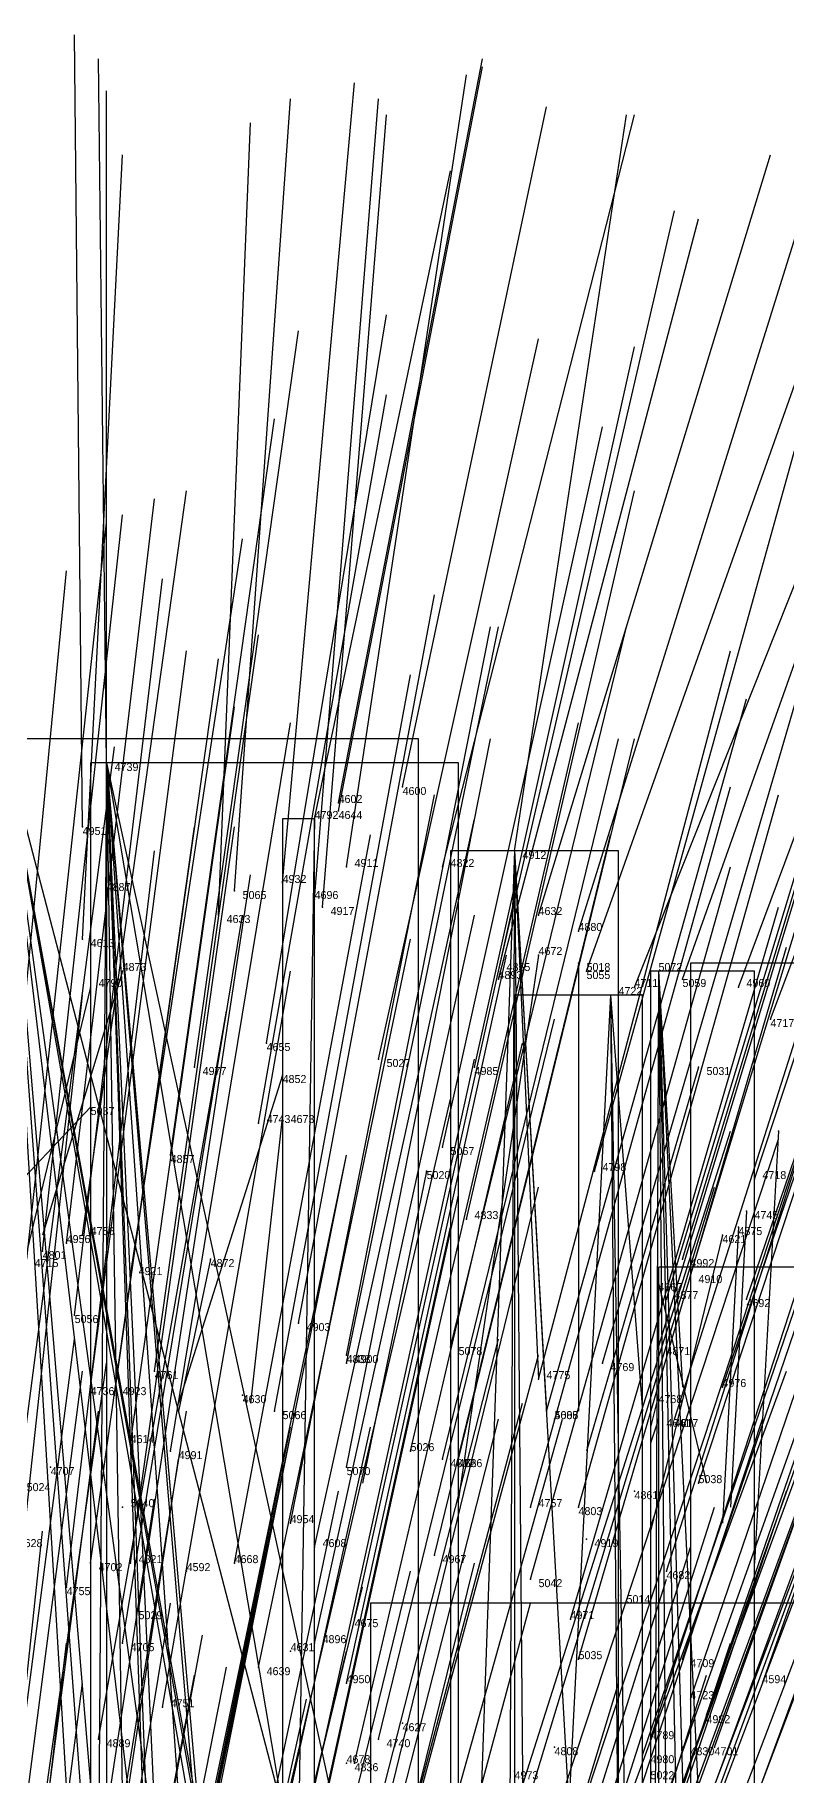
# Model space of a CAD drawing. Extents: x -0.5 to 0.59, y -0.5 to 0.59.
# Drawn here: x 0.047 to 0.141, y 0.3675 to 0.585 of the extents above; entities that cross this region are included whole.
import ezdxf

# ---------------------------------------------------------------- set-up
doc = ezdxf.new("R2010")
doc.units = 0
for name, color, linetype in [('Clients', 3, 'CONTINUOUS'), ('Facilities', 3, 'CONTINUOUS'), ('Facilities_lines', 3, 'CONTINUOUS'), ('Min_max_boxes', 1, 'CONTINUOUS'), ('Normals', 1, 'CONTINUOUS'), ('Source_points', 5, 'CONTINUOUS'), ('Text', 3, 'CONTINUOUS')]:
    doc.layers.add(name, color=color, linetype=linetype)

msp = doc.modelspace()

# ---------------------------------------------------------------- linework, layer by layer
at = {"layer": 'Clients', "color": 5}
for p in [(0.11, 0.417, -1.08), (0.111, 0.413, -1.069)]:
    msp.add_point(p, dxfattribs=at)
at = {"layer": 'Facilities', "color": 3}
for p in [(0.056, 0.494, -1.25), (0.093, 0.491, -1.25), (0.085, 0.489, -1.241), (0.085, 0.488, -1.238), (0.053, 0.486, -1.222), (0.082, 0.487, -1.25), (0.107, 0.483, -1.237), (0.086, 0.481, -1.222), (0.098, 0.481, -1.228), (0.078, 0.479, -1.214), (0.056, 0.478, -1.204), (0.072, 0.478, -1.208), (0.082, 0.477, -1.21), (0.07, 0.475, -1.2), (0.083, 0.476, -1.208), (0.11, 0.475, -1.219), (0.053, 0.472, -1.188), (0.115, 0.473, -1.218), (0.11, 0.47, -1.25), (0.058, 0.468, -1.25), (0.105, 0.468, -1.199), (0.115, 0.469, -1.25), (0.116, 0.468, -1.204), (0.125, 0.468, -1.25), (0.054, 0.466, -1.25), (0.105, 0.467, -1.196), (0.122, 0.466, -1.205), (0.128, 0.467, -1.209), (0.135, 0.466, -1.214), (0.119, 0.465, -1.25), (0.139, 0.462, -1.205), (0.076, 0.459, -1.163), (0.09, 0.457, -1.164), (0.067, 0.456, -1.152), (0.078, 0.455, -1.25), (0.102, 0.456, -1.167), (0.13, 0.456, -1.25), (0.054, 0.451, -1.25), (0.075, 0.449, -1.139), (0.078, 0.45, -1.25), (0.098, 0.446, -1.141), (0.14, 0.448, -1.25), (0.064, 0.445, -1.123), (0.096, 0.443, -1.25), (0.117, 0.443, -1.146), (0.137, 0.442, -1.157), (0.136, 0.438, -1.25), (0.053, 0.435, -1.097), (0.101, 0.437, -1.122), (0.133, 0.435, -1.25), (0.135, 0.436, -1.25), (0.048, 0.433, -1.089), (0.051, 0.434, -1.094), (0.069, 0.432, -1.25), (0.128, 0.432, -1.126), (0.059, 0.43, -1.086), (0.125, 0.429, -1.25), (0.129, 0.43, -1.122), (0.126, 0.427, -1.114), (0.136, 0.427, -1.12), (0.052, 0.425, -1.069), (0.08, 0.424, -1.078), (0.086, 0.42, -1.071), (0.099, 0.421, -1.08), (0.125, 0.421, -1.097), (0.062, 0.418, -1.055), (0.086, 0.419, -1.07), (0.118, 0.419, -1.088), (0.054, 0.416, -1.048), (0.133, 0.416, -1.092), (0.057, 0.415, -1.048), (0.073, 0.415, -1.25), (0.125, 0.415, -1.25), (0.077, 0.413, -1.05), (0.112, 0.412, -1.25), (0.125, 0.412, -1.25), (0.127, 0.412, -1.077), (0.059, 0.409, -1.033), (0.064, 0.408, -1.032), (0.094, 0.408, -1.048), (0.098, 0.407, -1.046), (0.099, 0.407, -1.25), (0.1, 0.407, -1.048), (0.049, 0.406, -1.25), (0.086, 0.406, -1.037), (0.122, 0.403, -1.25), (0.13, 0.404, -1.061), (0.058, 0.401, -1.25), (0.109, 0.401, -1.04), (0.115, 0.401, -1.042), (0.079, 0.399, -1.017), (0.082, 0.396, -1.011), (0.116, 0.397, -1.25), (0.054, 0.394, -0.994), (0.059, 0.394, -0.997), (0.072, 0.394, -1.001), (0.097, 0.395, -1.017), (0.066, 0.393, -1.25), (0.109, 0.392, -1.017), (0.126, 0.393, -1.031), (0.051, 0.391, -0.984), (0.12, 0.39, -1.25), (0.06, 0.388, -0.981), (0.087, 0.387, -0.99), (0.114, 0.387, -1.009), (0.058, 0.384, -0.97), (0.079, 0.383, -1.25), (0.082, 0.384, -0.982), (0.075, 0.381, -0.97), (0.115, 0.382, -0.997), (0.128, 0.382, -1.007), (0.086, 0.379, -0.972), (0.138, 0.379, -1.009), (0.129, 0.377, -0.996), (0.063, 0.376, -0.954), (0.131, 0.375, -0.992), (0.055, 0.372, -0.939), (0.09, 0.372, -0.957), (0.093, 0.374, -1.25), (0.124, 0.372, -0.981), (0.112, 0.371, -1.25), (0.123, 0.37, -0.975), (0.128, 0.371, -1.25), (0.132, 0.371, -0.983), (0.086, 0.369, -1.25), (0.087, 0.369, -0.947), (0.107, 0.368, -1.25)]:
    msp.add_point(p, dxfattribs=at)
at = {"layer": 'Facilities_lines', "color": 3}
for p, q in [((0.043, 0.497, -1.25), (0.065, 0.337, -1.25)), ((0.043, 0.497, -1.25), (0.078, 0.305, -1.25)), ((0.043, 0.497, -1.25), (0.095, 0.298, -1.25)), ((0.043, 0.497, -1.25), (0.053, 0.332, -1.25)), ((0.043, 0.497, -1.25), (0.075, 0.314, -1.25)), ((0.043, 0.497, -1.25), (0.055, 0.354, -1.25)), ((0.043, 0.497, -1.25), (0.059, 0.281, -1.25)), ((0.043, 0.497, -1.25), (0.083, 0.275, -1.25)), ((0.043, 0.497, -1.25), (0.069, 0.279, -1.25)), ((0.056, 0.494, -1.25), (0.054, 0.224, -1.25)), ((0.056, 0.494, -1.25), (0.06, 0.228, -1.25)), ((0.056, 0.494, -1.25), (0.065, 0.236, -1.25)), ((0.056, 0.494, -1.25), (0.056, 0.244, -1.25)), ((0.056, 0.494, -1.25), (0.073, 0.249, -1.25)), ((0.056, 0.494, -1.25), (0.076, 0.256, -1.25)), ((0.056, 0.494, -1.25), (0.067, 0.253, -1.25)), ((0.056, 0.494, -1.25), (0.077, 0.254, -1.25)), ((0.056, 0.494, -1.25), (0.065, 0.257, -1.25)), ((0.056, 0.494, -1.25), (0.1, 0.292, -1.25)), ((0.056, 0.494, -1.25), (0.092, 0.28, -1.25)), ((0.082, 0.487, -1.25), (0.078, 0.237, -1.25)), ((0.107, 0.483, -1.237), (0.099, 0.256, -1.25)), ((0.107, 0.483, -1.237), (0.106, 0.272, -1.25)), ((0.107, 0.483, -1.237), (0.11, 0.417, -1.08)), ((0.107, 0.483, -1.237), (0.109, 0.252, -1.25)), ((0.107, 0.483, -1.237), (0.111, 0.413, -1.069)), ((0.107, 0.483, -1.237), (0.12, 0.254, -1.25)), ((0.125, 0.468, -1.25), (0.124, 0.225, -1.25)), ((0.125, 0.468, -1.25), (0.137, 0.219, -1.25)), ((0.125, 0.468, -1.25), (0.13, 0.232, -1.25)), ((0.125, 0.468, -1.25), (0.127, 0.242, -1.25)), ((0.125, 0.468, -1.25), (0.132, 0.234, -1.25)), ((0.119, 0.465, -1.25), (0.107, 0.231, -1.25)), ((0.119, 0.465, -1.25), (0.121, 0.234, -1.25)), ((0.119, 0.465, -1.25), (0.123, 0.234, -1.25))]:
    msp.add_line(p, q, dxfattribs=at)
at = {"layer": 'Min_max_boxes', "color": 1}
for p, q in [((0.095, 0.497, -1.25), (-0.065, 0.497, -1.25)), ((0.095, 0.497, -1.081), (-0.065, 0.497, -1.081)), ((0.095, 0.169, -1.25), (0.095, 0.497, -1.25)), ((0.095, 0.169, -1.081), (0.095, 0.497, -1.081)), ((0.095, 0.497, -1.25), (0.095, 0.497, -1.081)), ((0.1, 0.494, -1.25), (0.054, 0.494, -1.25)), ((0.054, 0.494, -1.25), (0.054, 0.224, -1.25)), ((0.1, 0.494, -1.25), (0.054, 0.494, -1.25)), ((0.054, 0.494, -1.25), (0.054, 0.224, -1.25)), ((0.054, 0.494, -1.25), (0.054, 0.494, -1.25)), ((0.1, 0.224, -1.25), (0.1, 0.494, -1.25)), ((0.1, 0.224, -1.25), (0.1, 0.494, -1.25)), ((0.1, 0.494, -1.25), (0.1, 0.494, -1.25)), ((0.082, 0.487, -1.25), (0.078, 0.487, -1.25)), ((0.078, 0.487, -1.25), (0.078, 0.237, -1.25)), ((0.082, 0.487, -1.25), (0.078, 0.487, -1.25)), ((0.078, 0.487, -1.25), (0.078, 0.237, -1.25)), ((0.078, 0.487, -1.25), (0.078, 0.487, -1.25)), ((0.082, 0.237, -1.25), (0.082, 0.487, -1.25)), ((0.082, 0.237, -1.25), (0.082, 0.487, -1.25)), ((0.082, 0.487, -1.25), (0.082, 0.487, -1.25)), ((0.12, 0.483, -1.25), (0.099, 0.483, -1.25)), ((0.099, 0.483, -1.25), (0.099, 0.252, -1.25)), ((0.12, 0.483, -1.069), (0.099, 0.483, -1.069)), ((0.099, 0.483, -1.069), (0.099, 0.252, -1.069)), ((0.099, 0.483, -1.25), (0.099, 0.483, -1.069)), ((0.12, 0.252, -1.25), (0.12, 0.483, -1.25)), ((0.12, 0.252, -1.069), (0.12, 0.483, -1.069)), ((0.12, 0.483, -1.25), (0.12, 0.483, -1.069)), ((0.137, 0.468, -1.25), (0.124, 0.468, -1.25)), ((0.124, 0.468, -1.25), (0.124, 0.219, -1.25)), ((0.137, 0.468, -1.25), (0.124, 0.468, -1.25)), ((0.124, 0.468, -1.25), (0.124, 0.219, -1.25)), ((0.124, 0.468, -1.25), (0.124, 0.468, -1.25)), ((0.171, 0.469, -1.25), (0.129, 0.469, -1.25)), ((0.129, 0.469, -1.25), (0.129, 0.21, -1.25)), ((0.171, 0.469, -1.25), (0.129, 0.469, -1.25)), ((0.129, 0.469, -1.25), (0.129, 0.21, -1.25)), ((0.129, 0.469, -1.25), (0.129, 0.469, -1.25)), ((0.137, 0.219, -1.25), (0.137, 0.468, -1.25)), ((0.137, 0.219, -1.25), (0.137, 0.468, -1.25)), ((0.137, 0.468, -1.25), (0.137, 0.468, -1.25)), ((0.123, 0.465, -1.25), (0.107, 0.465, -1.25)), ((0.107, 0.465, -1.25), (0.107, 0.231, -1.25)), ((0.123, 0.465, -1.25), (0.107, 0.465, -1.25)), ((0.107, 0.465, -1.25), (0.107, 0.231, -1.25)), ((0.107, 0.465, -1.25), (0.107, 0.465, -1.25)), ((0.123, 0.231, -1.25), (0.123, 0.465, -1.25)), ((0.123, 0.231, -1.25), (0.123, 0.465, -1.25)), ((0.123, 0.465, -1.25), (0.123, 0.465, -1.25)), ((0.22, 0.431, -1.25), (0.125, 0.431, -1.25)), ((0.125, 0.431, -1.25), (0.125, 0.15, -1.25)), ((0.22, 0.431, -1.046), (0.125, 0.431, -1.046)), ((0.125, 0.431, -1.046), (0.125, 0.15, -1.046)), ((0.125, 0.431, -1.25), (0.125, 0.431, -1.046)), ((0.343, 0.389, -1.25), (0.089, 0.389, -1.25)), ((0.089, 0.389, -1.25), (0.089, 0.105, -1.25)), ((0.343, 0.389, -1.015), (0.089, 0.389, -1.015)), ((0.089, 0.389, -1.015), (0.089, 0.105, -1.015)), ((0.089, 0.389, -1.25), (0.089, 0.389, -1.015))]:
    msp.add_line(p, q, dxfattribs=at)
at = {"layer": 'Normals', "color": 1}
for p, q in [((0.053, 0.486, -1.222), (0.052, 0.585, -1.234)), ((0.056, 0.494, -1.25), (0.055, 0.582, -1.296)), ((0.085, 0.489, -1.241), (0.103, 0.582, -1.275)), ((0.085, 0.488, -1.238), (0.103, 0.581, -1.272)), ((0.078, 0.479, -1.214), (0.087, 0.579, -1.208)), ((0.086, 0.481, -1.222), (0.101, 0.58, -1.228)), ((0.056, 0.478, -1.204), (0.056, 0.578, -1.195)), ((0.072, 0.478, -1.208), (0.079, 0.577, -1.199)), ((0.082, 0.477, -1.21), (0.09, 0.577, -1.203)), ((0.083, 0.476, -1.208), (0.091, 0.575, -1.196)), ((0.093, 0.491, -1.25), (0.111, 0.576, -1.299)), ((0.098, 0.481, -1.228), (0.122, 0.575, -1.25)), ((0.107, 0.483, -1.237), (0.121, 0.575, -1.274)), ((0.07, 0.475, -1.2), (0.074, 0.574, -1.189)), ((0.053, 0.472, -1.188), (0.058, 0.57, -1.168)), ((0.11, 0.475, -1.219), (0.139, 0.57, -1.228)), ((0.082, 0.487, -1.25), (0.099, 0.568, -1.306)), ((0.115, 0.473, -1.218), (0.145, 0.569, -1.22)), ((0.105, 0.468, -1.199), (0.127, 0.563, -1.177)), ((0.105, 0.467, -1.196), (0.13, 0.562, -1.175)), ((0.116, 0.468, -1.204), (0.149, 0.561, -1.196)), ((0.122, 0.466, -1.205), (0.159, 0.559, -1.197)), ((0.128, 0.467, -1.209), (0.161, 0.56, -1.2)), ((0.135, 0.466, -1.214), (0.17, 0.56, -1.218)), ((0.139, 0.462, -1.205), (0.174, 0.555, -1.195)), ((0.076, 0.459, -1.163), (0.091, 0.55, -1.125)), ((0.067, 0.456, -1.152), (0.08, 0.548, -1.115)), ((0.09, 0.457, -1.164), (0.11, 0.547, -1.126)), ((0.102, 0.456, -1.167), (0.122, 0.546, -1.129)), ((0.075, 0.449, -1.139), (0.091, 0.54, -1.101)), ((0.064, 0.445, -1.123), (0.077, 0.537, -1.086)), ((0.098, 0.446, -1.141), (0.118, 0.536, -1.103)), ((0.117, 0.443, -1.146), (0.142, 0.533, -1.109)), ((0.137, 0.442, -1.157), (0.166, 0.53, -1.12)), ((0.051, 0.434, -1.094), (0.062, 0.527, -1.056)), ((0.053, 0.435, -1.097), (0.066, 0.528, -1.06)), ((0.101, 0.437, -1.122), (0.122, 0.528, -1.085)), ((0.048, 0.433, -1.089), (0.058, 0.525, -1.051)), ((0.046, 0.432, -1.086), (0.056, 0.524, -1.048)), ((0.059, 0.43, -1.086), (0.073, 0.522, -1.049)), ((0.128, 0.432, -1.126), (0.155, 0.521, -1.089)), ((0.042, 0.425, -1.069), (0.051, 0.518, -1.031)), ((0.129, 0.43, -1.122), (0.156, 0.519, -1.086)), ((0.052, 0.425, -1.069), (0.063, 0.517, -1.032)), ((0.126, 0.427, -1.114), (0.153, 0.516, -1.077)), ((0.08, 0.424, -1.078), (0.097, 0.515, -1.042)), ((0.136, 0.427, -1.12), (0.166, 0.515, -1.083)), ((0.062, 0.418, -1.055), (0.075, 0.51, -1.019)), ((0.086, 0.42, -1.071), (0.104, 0.511, -1.036)), ((0.086, 0.419, -1.07), (0.105, 0.511, -1.035)), ((0.099, 0.421, -1.08), (0.121, 0.511, -1.043)), ((0.125, 0.421, -1.097), (0.152, 0.51, -1.061)), ((0.054, 0.416, -1.048), (0.066, 0.508, -1.011)), ((0.057, 0.415, -1.048), (0.07, 0.507, -1.011)), ((0.11, 0.417, -1.08), (0.134, 0.508, -1.043)), ((0.118, 0.419, -1.088), (0.144, 0.508, -1.051)), ((0.077, 0.413, -1.05), (0.094, 0.505, -1.014)), ((0.133, 0.416, -1.092), (0.163, 0.504, -1.055)), ((0.059, 0.409, -1.033), (0.072, 0.501, -0.996)), ((0.111, 0.413, -1.069), (0.136, 0.502, -1.031)), ((0.064, 0.408, -1.032), (0.079, 0.499, -0.994)), ((0.094, 0.408, -1.048), (0.115, 0.499, -1.011)), ((0.127, 0.412, -1.077), (0.155, 0.5, -1.039)), ((0.045, 0.404, -1.016), (0.057, 0.496, -0.979)), ((0.086, 0.406, -1.037), (0.104, 0.497, -0.999)), ((0.098, 0.407, -1.046), (0.12, 0.497, -1.009)), ((0.1, 0.407, -1.048), (0.122, 0.497, -1.011)), ((0.13, 0.404, -1.061), (0.159, 0.492, -1.024)), ((0.079, 0.399, -1.017), (0.097, 0.49, -0.979)), ((0.109, 0.401, -1.04), (0.134, 0.491, -1.002)), ((0.115, 0.401, -1.042), (0.14, 0.49, -1.005)), ((0.054, 0.394, -0.994), (0.067, 0.486, -0.957)), ((0.059, 0.394, -0.997), (0.072, 0.486, -0.96)), ((0.082, 0.396, -1.011), (0.102, 0.487, -0.974)), ((0.051, 0.391, -0.984), (0.062, 0.483, -0.947)), ((0.072, 0.394, -1.001), (0.089, 0.485, -0.964)), ((0.097, 0.395, -1.017), (0.119, 0.485, -0.979)), ((0.109, 0.392, -1.017), (0.134, 0.481, -0.979)), ((0.126, 0.393, -1.031), (0.154, 0.481, -0.994)), ((0.06, 0.388, -0.981), (0.074, 0.48, -0.944)), ((0.087, 0.387, -0.99), (0.107, 0.477, -0.953)), ((0.058, 0.384, -0.97), (0.073, 0.475, -0.932)), ((0.082, 0.384, -0.982), (0.102, 0.475, -0.945)), ((0.114, 0.387, -1.009), (0.14, 0.476, -0.972)), ((0.075, 0.381, -0.97), (0.094, 0.472, -0.933)), ((0.086, 0.379, -0.972), (0.106, 0.47, -0.935)), ((0.11, 0.47, -1.25), (0.1, 0.402, -1.177)), ((0.115, 0.382, -0.997), (0.141, 0.471, -0.96)), ((0.128, 0.382, -1.007), (0.158, 0.47, -0.97)), ((0.058, 0.468, -1.25), (0.048, 0.435, -1.156)), ((0.063, 0.376, -0.954), (0.079, 0.468, -0.917)), ((0.115, 0.469, -1.25), (0.115, 0.413, -1.167)), ((0.125, 0.468, -1.25), (0.128, 0.416, -1.165)), ((0.054, 0.466, -1.25), (0.046, 0.433, -1.156)), ((0.138, 0.379, -1.009), (0.169, 0.467, -0.972)), ((0.043, 0.373, -0.939), (0.053, 0.465, -0.901)), ((0.119, 0.465, -1.25), (0.123, 0.413, -1.165)), ((0.129, 0.377, -0.996), (0.159, 0.465, -0.959)), ((0.055, 0.372, -0.939), (0.071, 0.463, -0.902)), ((0.09, 0.372, -0.957), (0.112, 0.462, -0.919)), ((0.131, 0.375, -0.992), (0.161, 0.462, -0.955)), ((0.087, 0.369, -0.947), (0.108, 0.459, -0.91)), ((0.124, 0.372, -0.981), (0.153, 0.461, -0.944)), ((0.082, 0.366, -0.938), (0.102, 0.457, -0.9)), ((0.123, 0.37, -0.975), (0.153, 0.458, -0.937)), ((0.132, 0.371, -0.983), (0.163, 0.458, -0.946)), ((0.078, 0.455, -1.25), (0.065, 0.414, -1.16)), ((0.13, 0.456, -1.25), (0.116, 0.408, -1.163)), ((0.116, 0.365, -0.957), (0.145, 0.453, -0.919)), ((0.054, 0.451, -1.25), (0.037, 0.433, -1.153)), ((0.078, 0.362, -0.926), (0.099, 0.452, -0.888)), ((0.078, 0.45, -1.25), (0.074, 0.414, -1.157)), ((0.125, 0.362, -0.957), (0.156, 0.449, -0.92)), ((0.106, 0.36, -0.939), (0.134, 0.448, -0.901)), ((0.111, 0.359, -0.939), (0.14, 0.447, -0.901)), ((0.127, 0.358, -0.951), (0.159, 0.446, -0.913)), ((0.14, 0.448, -1.25), (0.137, 0.394, -1.166)), ((0.067, 0.354, -0.9), (0.086, 0.445, -0.863)), ((0.068, 0.355, -0.903), (0.086, 0.445, -0.865)), ((0.125, 0.358, -0.948), (0.156, 0.445, -0.911)), ((0.096, 0.443, -1.25), (0.088, 0.404, -1.158)), ((0.08, 0.349, -0.896), (0.1, 0.44, -0.859)), ((0.088, 0.351, -0.904), (0.11, 0.441, -0.867)), ((0.105, 0.352, -0.919), (0.132, 0.441, -0.882)), ((0.136, 0.438, -1.25), (0.134, 0.401, -1.157)), ((0.079, 0.345, -0.886), (0.099, 0.436, -0.848)), ((0.133, 0.435, -1.25), (0.124, 0.398, -1.157)), ((0.126, 0.348, -0.926), (0.158, 0.435, -0.888)), ((0.127, 0.35, -0.932), (0.16, 0.437, -0.894)), ((0.135, 0.436, -1.25), (0.133, 0.399, -1.157)), ((0.069, 0.432, -1.25), (0.065, 0.413, -1.152)), ((0.125, 0.429, -1.25), (0.131, 0.404, -1.153)), ((0.129, 0.343, -0.916), (0.162, 0.43, -0.879)), ((0.12, 0.34, -0.902), (0.152, 0.427, -0.865)), ((0.04, 0.33, -0.831), (0.052, 0.422, -0.794)), ((0.082, 0.332, -0.854), (0.105, 0.422, -0.817)), ((0.086, 0.331, -0.854), (0.11, 0.42, -0.816)), ((0.041, 0.326, -0.82), (0.053, 0.418, -0.784)), ((0.043, 0.327, -0.824), (0.056, 0.419, -0.788)), ((0.109, 0.331, -0.871), (0.141, 0.418, -0.834)), ((0.115, 0.331, -0.876), (0.147, 0.418, -0.839)), ((0.119, 0.332, -0.883), (0.152, 0.419, -0.846)), ((0.073, 0.415, -1.25), (0.073, 0.415, -1.15)), ((0.084, 0.324, -0.837), (0.108, 0.414, -0.799)), ((0.125, 0.415, -1.25), (0.124, 0.411, -1.15)), ((0.043, 0.321, -0.809), (0.055, 0.413, -0.773)), ((0.051, 0.32, -0.811), (0.066, 0.413, -0.776)), ((0.082, 0.322, -0.83), (0.105, 0.412, -0.793)), ((0.088, 0.323, -0.837), (0.113, 0.412, -0.8)), ((0.109, 0.324, -0.855), (0.138, 0.412, -0.817)), ((0.112, 0.412, -1.25), (0.112, 0.412, -1.15)), ((0.125, 0.412, -1.25), (0.124, 0.409, -1.15)), ((0.06, 0.319, -0.812), (0.079, 0.411, -0.776)), ((0.06, 0.319, -0.811), (0.079, 0.41, -0.774)), ((0.069, 0.32, -0.818), (0.089, 0.411, -0.781)), ((0.12, 0.324, -0.864), (0.153, 0.411, -0.827)), ((0.051, 0.315, -0.799), (0.065, 0.407, -0.762)), ((0.099, 0.407, -1.25), (0.099, 0.407, -1.15)), ((0.115, 0.32, -0.849), (0.147, 0.407, -0.811)), ((0.049, 0.406, -1.25), (0.049, 0.406, -1.15)), ((0.066, 0.313, -0.799), (0.085, 0.403, -0.762)), ((0.111, 0.315, -0.835), (0.141, 0.403, -0.798)), ((0.122, 0.403, -1.25), (0.122, 0.403, -1.15)), ((0.048, 0.31, -0.784), (0.062, 0.402, -0.747)), ((0.058, 0.401, -1.25), (0.058, 0.401, -1.15)), ((0.104, 0.313, -0.824), (0.132, 0.401, -0.787)), ((0.038, 0.305, -0.769), (0.048, 0.398, -0.732)), ((0.101, 0.308, -0.81), (0.129, 0.396, -0.773)), ((0.116, 0.397, -1.25), (0.116, 0.397, -1.15)), ((0.08, 0.305, -0.787), (0.102, 0.394, -0.75)), ((0.116, 0.307, -0.822), (0.148, 0.394, -0.784)), ((0.064, 0.302, -0.772), (0.085, 0.392, -0.735)), ((0.066, 0.393, -1.25), (0.066, 0.393, -1.15)), ((0.072, 0.303, -0.778), (0.094, 0.393, -0.74)), ((0.098, 0.303, -0.797), (0.126, 0.392, -0.759)), ((0.056, 0.299, -0.76), (0.075, 0.39, -0.722)), ((0.066, 0.301, -0.77), (0.088, 0.391, -0.733)), ((0.12, 0.39, -1.25), (0.12, 0.39, -1.15)), ((0.049, 0.298, -0.754), (0.064, 0.389, -0.717)), ((0.085, 0.3, -0.779), (0.109, 0.389, -0.742)), ((0.051, 0.294, -0.747), (0.068, 0.385, -0.709)), ((0.04, 0.292, -0.738), (0.051, 0.384, -0.7)), ((0.064, 0.293, -0.75), (0.086, 0.383, -0.713)), ((0.079, 0.383, -1.25), (0.079, 0.383, -1.15)), ((0.105, 0.296, -0.785), (0.134, 0.384, -0.747)), ((0.053, 0.29, -0.738), (0.071, 0.381, -0.7)), ((0.041, 0.287, -0.725), (0.053, 0.379, -0.687)), ((0.05, 0.289, -0.733), (0.067, 0.38, -0.695)), ((0.093, 0.29, -0.761), (0.12, 0.379, -0.724)), ((0.103, 0.292, -0.774), (0.131, 0.38, -0.736)), ((0.061, 0.286, -0.731), (0.081, 0.377, -0.694)), ((0.093, 0.374, -1.25), (0.093, 0.374, -1.15)), ((0.112, 0.371, -1.25), (0.112, 0.371, -1.15)), ((0.128, 0.371, -1.25), (0.128, 0.371, -1.15)), ((0.086, 0.369, -1.25), (0.086, 0.369, -1.15)), ((0.107, 0.368, -1.25), (0.107, 0.368, -1.15))]:
    msp.add_line(p, q, dxfattribs=at)
at = {"layer": 'Source_points', "color": 5}
for p in [(0.056, 0.494, -1.25), (0.093, 0.491, -1.25), (0.085, 0.489, -1.241), (0.085, 0.488, -1.238), (0.053, 0.486, -1.222), (0.082, 0.487, -1.25), (0.107, 0.483, -1.237), (0.086, 0.481, -1.222), (0.098, 0.481, -1.228), (0.078, 0.479, -1.214), (0.056, 0.478, -1.204), (0.072, 0.478, -1.208), (0.082, 0.477, -1.21), (0.07, 0.475, -1.2), (0.083, 0.476, -1.208), (0.11, 0.475, -1.219), (0.053, 0.472, -1.188), (0.115, 0.473, -1.218), (0.11, 0.47, -1.25), (0.058, 0.468, -1.25), (0.105, 0.468, -1.199), (0.115, 0.469, -1.25), (0.116, 0.468, -1.204), (0.125, 0.468, -1.25), (0.054, 0.466, -1.25), (0.105, 0.467, -1.196), (0.122, 0.466, -1.205), (0.128, 0.467, -1.209), (0.135, 0.466, -1.214), (0.119, 0.465, -1.25), (0.139, 0.462, -1.205), (0.076, 0.459, -1.163), (0.09, 0.457, -1.164), (0.067, 0.456, -1.152), (0.078, 0.455, -1.25), (0.102, 0.456, -1.167), (0.13, 0.456, -1.25), (0.054, 0.451, -1.25), (0.075, 0.449, -1.139), (0.078, 0.45, -1.25), (0.098, 0.446, -1.141), (0.14, 0.448, -1.25), (0.064, 0.445, -1.123), (0.096, 0.443, -1.25), (0.117, 0.443, -1.146), (0.137, 0.442, -1.157), (0.136, 0.438, -1.25), (0.053, 0.435, -1.097), (0.101, 0.437, -1.122), (0.133, 0.435, -1.25), (0.135, 0.436, -1.25), (0.048, 0.433, -1.089), (0.051, 0.434, -1.094), (0.069, 0.432, -1.25), (0.128, 0.432, -1.126), (0.059, 0.43, -1.086), (0.125, 0.429, -1.25), (0.129, 0.43, -1.122), (0.126, 0.427, -1.114), (0.136, 0.427, -1.12), (0.052, 0.425, -1.069), (0.08, 0.424, -1.078), (0.086, 0.42, -1.071), (0.099, 0.421, -1.08), (0.125, 0.421, -1.097), (0.062, 0.418, -1.055), (0.086, 0.419, -1.07), (0.118, 0.419, -1.088), (0.054, 0.416, -1.048), (0.11, 0.417, -1.08), (0.133, 0.416, -1.092), (0.057, 0.415, -1.048), (0.073, 0.415, -1.25), (0.125, 0.415, -1.25), (0.077, 0.413, -1.05), (0.111, 0.413, -1.069), (0.112, 0.412, -1.25), (0.125, 0.412, -1.25), (0.127, 0.412, -1.077), (0.059, 0.409, -1.033), (0.064, 0.408, -1.032), (0.094, 0.408, -1.048), (0.098, 0.407, -1.046), (0.099, 0.407, -1.25), (0.1, 0.407, -1.048), (0.049, 0.406, -1.25), (0.086, 0.406, -1.037), (0.122, 0.403, -1.25), (0.13, 0.404, -1.061), (0.058, 0.401, -1.25), (0.109, 0.401, -1.04), (0.115, 0.401, -1.042), (0.079, 0.399, -1.017), (0.082, 0.396, -1.011), (0.116, 0.397, -1.25), (0.054, 0.394, -0.994), (0.059, 0.394, -0.997), (0.072, 0.394, -1.001), (0.097, 0.395, -1.017), (0.066, 0.393, -1.25), (0.109, 0.392, -1.017), (0.126, 0.393, -1.031), (0.051, 0.391, -0.984), (0.12, 0.39, -1.25), (0.06, 0.388, -0.981), (0.087, 0.387, -0.99), (0.114, 0.387, -1.009), (0.058, 0.384, -0.97), (0.079, 0.383, -1.25), (0.082, 0.384, -0.982), (0.075, 0.381, -0.97), (0.115, 0.382, -0.997), (0.128, 0.382, -1.007), (0.086, 0.379, -0.972), (0.138, 0.379, -1.009), (0.129, 0.377, -0.996), (0.063, 0.376, -0.954), (0.131, 0.375, -0.992), (0.055, 0.372, -0.939), (0.09, 0.372, -0.957), (0.093, 0.374, -1.25), (0.124, 0.372, -0.981), (0.112, 0.371, -1.25), (0.123, 0.37, -0.975), (0.128, 0.371, -1.25), (0.132, 0.371, -0.983), (0.086, 0.369, -1.25), (0.087, 0.369, -0.947), (0.107, 0.368, -1.25)]:
    msp.add_point(p, dxfattribs=at)

# ---------------------------------------------------------------- texts
at = {"layer": 'Text', "color": 3}
for s, p in [('4739', (0.057, 0.493, -1.25)), ('4602', (0.085, 0.489, -1.241)), ('4600', (0.093, 0.49, -1.25)), ('4792', (0.082, 0.487, -1.25)), ('4644', (0.085, 0.487, -1.238)), ('4951', (0.053, 0.485, -1.222)), ('4912', (0.108, 0.482, -1.237)), ('4911', (0.087, 0.481, -1.222)), ('4822', (0.099, 0.481, -1.228)), ('4887', (0.056, 0.478, -1.204)), ('4932', (0.078, 0.479, -1.214)), ('5065', (0.073, 0.477, -1.208)), ('4696', (0.082, 0.477, -1.21)), ('4633', (0.071, 0.474, -1.2)), ('4917', (0.084, 0.475, -1.208)), ('4632', (0.11, 0.475, -1.219)), ('4613', (0.054, 0.471, -1.188)), ('4880', (0.115, 0.473, -1.218)), ('4672', (0.11, 0.47, -1.25)), ('4873', (0.058, 0.468, -1.25)), ('4893', (0.105, 0.467, -1.196)), ('4855', (0.106, 0.468, -1.199)), ('5018', (0.116, 0.468, -1.25)), ('5055', (0.116, 0.467, -1.204)), ('5072', (0.125, 0.468, -1.25)), ('4790', (0.055, 0.466, -1.25)), ('4722', (0.12, 0.465, -1.25)), ('4711', (0.122, 0.466, -1.205)), ('5059', (0.128, 0.466, -1.209)), ('4960', (0.136, 0.466, -1.214)), ('4717', (0.139, 0.461, -1.205)), ('4655', (0.076, 0.458, -1.163)), ('5027', (0.091, 0.456, -1.164)), ('4977', (0.068, 0.455, -1.152)), ('4852', (0.078, 0.454, -1.25)), ('4985', (0.102, 0.455, -1.167)), ('5031', (0.131, 0.455, -1.25)), ('5037', (0.054, 0.45, -1.25)), ('4743', (0.076, 0.449, -1.139)), ('4673', (0.079, 0.449, -1.25)), ('5067', (0.099, 0.445, -1.141)), ('4857', (0.064, 0.444, -1.123)), ('4798', (0.118, 0.443, -1.146)), ('5020', (0.096, 0.442, -1.25)), ('4718', (0.138, 0.442, -1.157)), ('4833', (0.102, 0.437, -1.122)), ('4745', (0.137, 0.437, -1.25)), ('4956', (0.051, 0.434, -1.094)), ('4756', (0.054, 0.435, -1.097)), ('4621', (0.133, 0.434, -1.25)), ('4875', (0.135, 0.435, -1.25)), ('4801', (0.048, 0.432, -1.089)), ('4715', (0.047, 0.431, -1.086)), ('4921', (0.06, 0.43, -1.086)), ('4872', (0.069, 0.431, -1.25)), ('4992', (0.129, 0.431, -1.126)), ('4667', (0.125, 0.428, -1.25)), ('4910', (0.13, 0.429, -1.122)), ('4877', (0.127, 0.427, -1.114)), ('4692', (0.136, 0.426, -1.12)), ('5056', (0.052, 0.424, -1.069)), ('4903', (0.081, 0.423, -1.078)), ('4838', (0.086, 0.419, -1.071)), ('4900', (0.087, 0.419, -1.07)), ('5078', (0.1, 0.42, -1.08)), ('4871', (0.126, 0.42, -1.097)), ('4761', (0.062, 0.417, -1.055)), ('4775', (0.111, 0.417, -1.08)), ('4769', (0.119, 0.418, -1.088)), ('4736', (0.054, 0.415, -1.048)), ('4923', (0.058, 0.415, -1.048)), ('4976', (0.133, 0.416, -1.092)), ('4630', (0.073, 0.414, -1.25)), ('4768', (0.125, 0.414, -1.25)), ('5066', (0.078, 0.412, -1.05)), ('4685', (0.112, 0.412, -1.069)), ('5008', (0.112, 0.412, -1.25)), ('4641', (0.126, 0.411, -1.25)), ('4617', (0.127, 0.411, -1.077)), ('4614', (0.059, 0.409, -1.033)), ('5026', (0.094, 0.408, -1.048)), ('4991', (0.065, 0.407, -1.032)), ('4812', (0.099, 0.406, -1.046)), ('4626', (0.1, 0.406, -1.25)), ('4766', (0.1, 0.406, -1.048)), ('4707', (0.049, 0.405, -1.25)), ('5070', (0.086, 0.405, -1.037)), ('5038', (0.13, 0.404, -1.061)), ('5024', (0.046, 0.403, -1.016)), ('4861', (0.122, 0.402, -1.25)), ('5040', (0.059, 0.401, -1.25)), ('4757', (0.11, 0.401, -1.04)), ('4803', (0.115, 0.4, -1.042)), ('4954', (0.079, 0.399, -1.017)), ('4628', (0.045, 0.396, -1.25)), ('4608', (0.083, 0.396, -1.011)), ('4919', (0.117, 0.396, -1.25)), ('4702', (0.055, 0.393, -0.994)), ('4821', (0.06, 0.394, -0.997)), ('4592', (0.066, 0.393, -1.25)), ('4668', (0.072, 0.394, -1.001)), ('4967', (0.098, 0.394, -1.017)), ('5042', (0.11, 0.391, -1.017)), ('4682', (0.126, 0.392, -1.031)), ('4755', (0.051, 0.39, -0.984)), ('5014', (0.121, 0.389, -1.25)), ('5029', (0.06, 0.387, -0.981)), ('4971', (0.114, 0.387, -1.009)), ('4896', (0.083, 0.384, -0.982)), ('4675', (0.087, 0.386, -0.99)), ('4705', (0.059, 0.383, -0.97)), ('4631', (0.079, 0.383, -1.25)), ('5035', (0.115, 0.382, -0.997)), ('4639', (0.076, 0.38, -0.97)), ('4709', (0.129, 0.381, -1.007)), ('4950', (0.086, 0.379, -0.972)), ('4594', (0.138, 0.379, -1.009)), ('4751', (0.064, 0.376, -0.954)), ('4723', (0.129, 0.377, -0.996)), ('4982', (0.131, 0.374, -0.992)), ('4889', (0.056, 0.371, -0.939)), ('4740', (0.091, 0.371, -0.957)), ('4627', (0.093, 0.373, -1.25)), ('4789', (0.124, 0.372, -0.981)), ('4678', (0.086, 0.369, -1.25)), ('4808', (0.112, 0.37, -1.25)), ('4980', (0.124, 0.369, -0.975)), ('4830', (0.129, 0.37, -1.25)), ('4701', (0.132, 0.37, -0.983)), ('4836', (0.087, 0.368, -0.947)), ('4973', (0.107, 0.367, -1.25)), ('5022', (0.124, 0.367, -1.25))]:
    msp.add_text(s, height=0.001, dxfattribs=at).set_placement(p)

doc.saveas('drawing.dxf')
